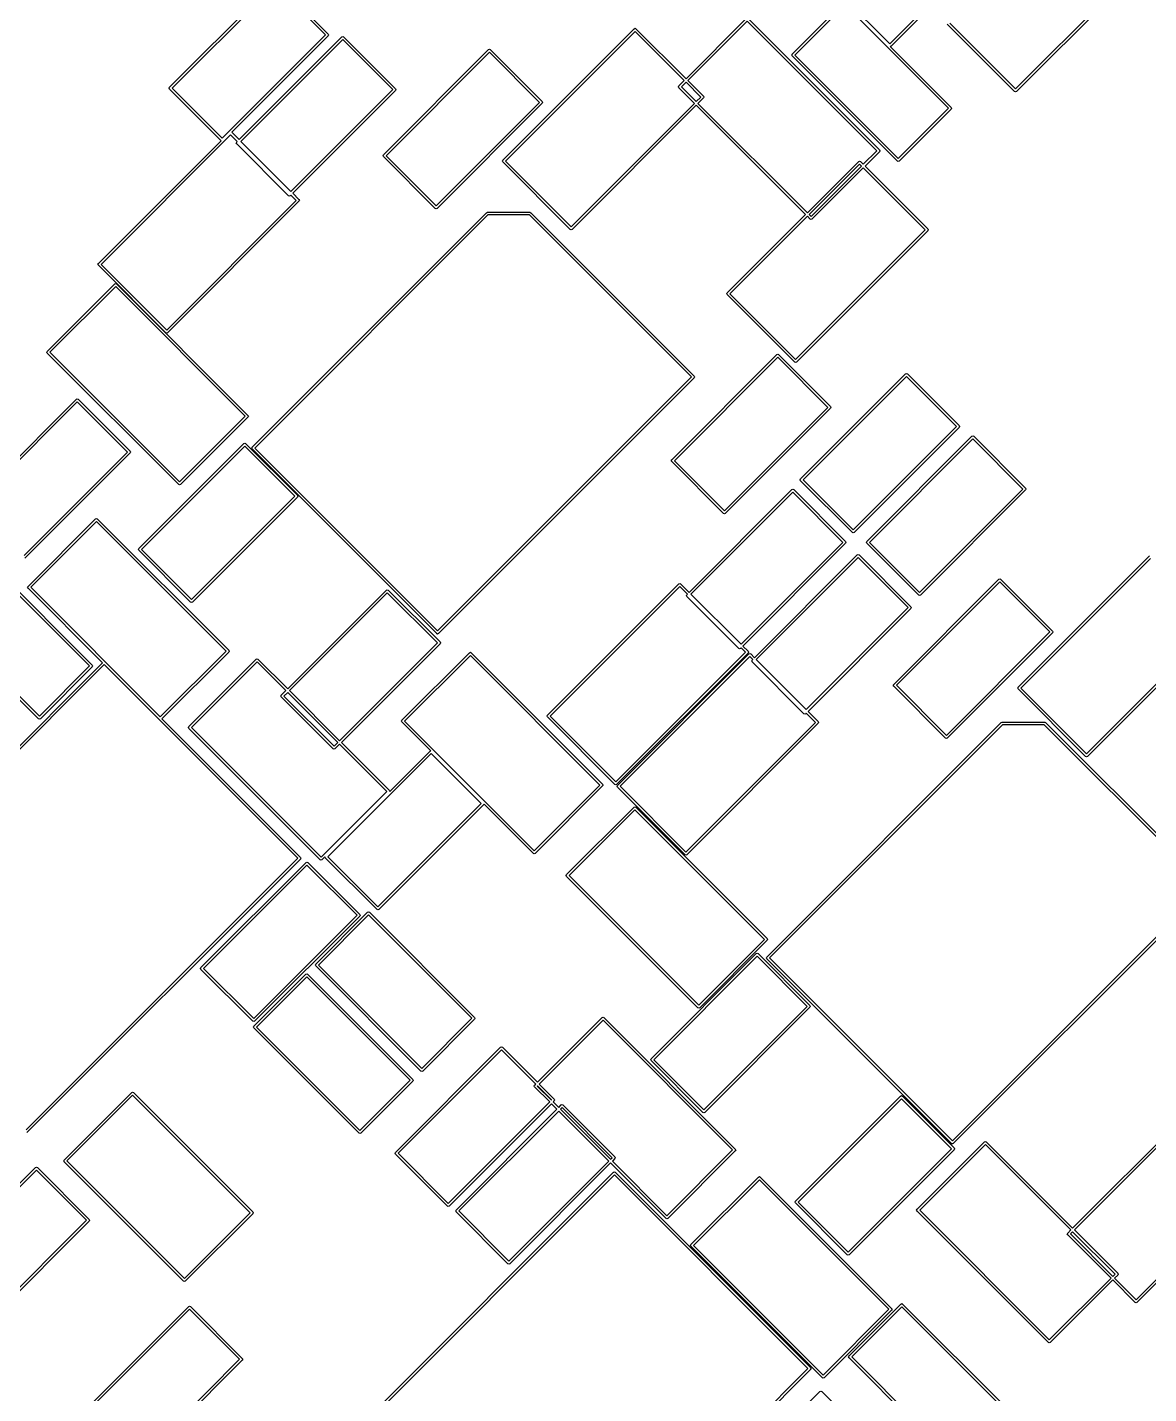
# Model space of a CAD drawing. Extents: x 4.76 to 8.85, y -5.2 to -1.84.
# Drawn here: x 5.429 to 6.308, y -4.036 to -2.965 of the extents above; entities that cross this region are included whole.
import ezdxf

# ---------------------------------------------------------------- set-up
doc = ezdxf.new("R2010")
doc.units = 0
doc.header["$MEASUREMENT"] = 0
doc.layers.add('BLACK', color=7, linetype='CONTINUOUS')

msp = doc.modelspace()

# ---------------------------------------------------------------- linework, layer by layer
at = {"layer": 'BLACK', "linetype": 'CONTINUOUS'}
for p, q in [((6.10487, -2.97813), (6.20648, -2.87652)), ((6.20857, -2.87722), (6.10556, -2.98022)), ((6.20329, -3.01356), (6.3049, -2.91195)), ((6.30699, -2.91265), (6.20399, -3.01565)), ((5.54014, -3.01231), (5.62255, -2.92991)), ((5.62324, -2.93199), (5.54223, -3.01301)), ((5.66249, -2.97125), (5.62324, -2.93199)), ((5.62394, -2.92991), (5.66458, -2.97055)), ((6.05336, -2.92663), (6.10487, -2.97813)), ((6.02833, -2.9863), (6.06898, -2.94565)), ((6.06967, -2.94774), (6.03042, -2.98699)), ((6.15068, -3.02875), (6.06967, -2.94774)), ((5.945, -3.0056), (5.99225, -2.95836)), ((5.99295, -2.96044), (5.94639, -3.007)), ((6.09456, -3.06205), (5.99295, -2.96044)), ((5.99364, -2.95836), (6.09664, -3.06136)), ((6.2026, -3.01565), (6.1497, -2.96276)), ((6.15179, -2.96206), (6.20329, -3.01356)), ((5.58148, -3.05226), (5.66249, -2.97125)), ((5.66458, -2.97194), (5.58896, -3.04756)), ((5.59468, -3.05328), (5.67518, -2.97278)), ((5.67588, -2.97487), (5.59608, -3.05467)), ((5.66458, -2.97055), (5.66487, -2.97125)), ((5.66487, -2.97125), (5.66458, -2.97194)), ((5.67518, -2.97278), (5.67588, -2.97249)), ((5.67588, -2.97249), (5.67658, -2.97278)), ((5.71513, -3.01412), (5.67588, -2.97487)), ((5.67658, -2.97278), (5.71722, -3.01342)), ((5.80136, -3.06936), (5.90436, -2.96636)), ((5.90505, -2.96844), (5.80344, -3.07005)), ((5.90436, -2.96636), (5.90505, -2.96607)), ((5.90505, -2.96607), (5.90575, -2.96636)), ((5.94361, -3.007), (5.90505, -2.96844)), ((5.90575, -2.96636), (5.945, -3.0056)), ((5.70778, -3.06518), (5.79018, -2.98278)), ((5.79088, -2.98487), (5.70987, -3.06588)), ((5.79018, -2.98278), (5.79088, -2.98249)), ((5.79088, -2.98249), (5.79158, -2.98278)), ((5.83013, -3.02412), (5.79088, -2.98487)), ((5.79158, -2.98278), (5.83222, -3.02342)), ((6.02804, -2.98699), (6.02833, -2.9863)), ((6.02833, -2.98769), (6.02804, -2.98699)), ((6.03042, -2.98699), (6.11143, -3.06801)), ((6.10556, -2.98022), (6.10512, -2.9804)), ((6.10512, -2.9804), (6.15277, -3.02806)), ((6.11073, -3.07009), (6.02833, -2.98769)), ((5.93936, -3.01125), (5.94361, -3.007)), ((5.945, -3.00839), (5.94144, -3.01195)), ((5.95656, -3.01995), (5.945, -3.00839)), ((5.94639, -3.007), (5.95864, -3.01925)), ((5.53985, -3.01301), (5.54014, -3.01231)), ((5.54014, -3.0137), (5.53985, -3.01301)), ((5.58057, -3.05412), (5.54014, -3.0137)), ((5.54223, -3.01301), (5.58148, -3.05226)), ((5.63533, -3.09392), (5.71513, -3.01412)), ((5.71722, -3.01482), (5.63672, -3.09532)), ((5.71722, -3.01342), (5.71751, -3.01412)), ((5.71751, -3.01412), (5.71722, -3.01482)), ((5.93907, -3.01195), (5.93936, -3.01125)), ((5.93936, -3.01264), (5.93907, -3.01195)), ((5.95161, -3.02489), (5.93936, -3.01264)), ((5.94144, -3.01195), (5.953, -3.0235)), ((5.95864, -3.01925), (5.95893, -3.01995)), ((6.20329, -3.01594), (6.2026, -3.01565)), ((6.20399, -3.01565), (6.20329, -3.01594)), ((5.74912, -3.10513), (5.83013, -3.02412)), ((5.83222, -3.02482), (5.74982, -3.10722)), ((5.83222, -3.02342), (5.83251, -3.02412)), ((5.83251, -3.02412), (5.83222, -3.02482)), ((5.85495, -3.12156), (5.95161, -3.02489)), ((5.953, -3.02629), (5.85564, -3.12364)), ((5.953, -3.0235), (5.95656, -3.01995)), ((6.03871, -3.112), (5.953, -3.02629)), ((5.95864, -3.02064), (5.95439, -3.02489)), ((5.95439, -3.02489), (6.04011, -3.11061)), ((5.95893, -3.01995), (5.95864, -3.02064)), ((6.11143, -3.06801), (6.15068, -3.02875)), ((6.15277, -3.02945), (6.11213, -3.07009)), ((6.15277, -3.02806), (6.15306, -3.02875)), ((6.15306, -3.02875), (6.15277, -3.02945)), ((5.58805, -3.04943), (5.48644, -3.15104)), ((5.59329, -3.05467), (5.58805, -3.04943)), ((5.58896, -3.04756), (5.59468, -3.05328)), ((5.48435, -3.15034), (5.58057, -3.05412)), ((5.59249, -3.05588), (5.59278, -3.05518)), ((5.59278, -3.05658), (5.59249, -3.05588)), ((5.59278, -3.05518), (5.59329, -3.05467)), ((5.63342, -3.09722), (5.59278, -3.05658)), ((5.59608, -3.05467), (5.63533, -3.09392)), ((6.084, -3.07261), (6.09456, -3.06205)), ((6.09664, -3.06136), (6.09693, -3.06205)), ((6.09693, -3.06205), (6.09664, -3.06275)), ((5.70749, -3.06588), (5.70778, -3.06518)), ((5.70778, -3.06658), (5.70749, -3.06588)), ((5.74842, -3.10722), (5.70778, -3.06658)), ((5.70987, -3.06588), (5.74912, -3.10513)), ((5.80107, -3.07005), (5.80136, -3.06936)), ((5.80136, -3.07075), (5.80107, -3.07005)), ((5.85425, -3.12364), (5.80136, -3.07075)), ((5.80344, -3.07005), (5.85495, -3.12156)), ((6.04011, -3.11061), (6.08036, -3.07036)), ((6.08105, -3.07244), (6.0415, -3.112)), ((6.08036, -3.07036), (6.08105, -3.07007)), ((6.08105, -3.07007), (6.08175, -3.07036)), ((6.08261, -3.074), (6.08105, -3.07244)), ((6.08175, -3.07036), (6.084, -3.07261)), ((6.09664, -3.06275), (6.0854, -3.074)), ((6.11143, -3.07038), (6.11073, -3.07009)), ((6.11213, -3.07009), (6.11143, -3.07038)), ((6.04305, -3.11356), (6.08261, -3.074)), ((6.084, -3.07539), (6.04375, -3.11564)), ((6.13256, -3.12395), (6.084, -3.07539)), ((6.0854, -3.074), (6.13464, -3.12325)), ((5.53794, -3.20254), (5.63955, -3.10093)), ((5.64164, -3.10163), (5.53863, -3.20463)), ((5.63412, -3.09751), (5.63342, -3.09722)), ((5.63482, -3.09722), (5.63412, -3.09751)), ((5.63533, -3.09671), (5.63482, -3.09722)), ((5.63955, -3.10093), (5.63533, -3.09671)), ((5.63672, -3.09532), (5.64164, -3.10023)), ((5.64164, -3.10023), (5.64193, -3.10093)), ((5.64193, -3.10093), (5.64164, -3.10163)), ((5.60484, -3.29428), (5.78858, -3.11055)), ((5.78968, -3.11223), (5.60693, -3.29498)), ((5.74912, -3.10751), (5.74842, -3.10722)), ((5.74982, -3.10722), (5.74912, -3.10751)), ((5.78858, -3.11055), (5.78927, -3.11026)), ((5.78858, -3.11055), (5.78858, -3.11055)), ((5.78927, -3.11026), (5.82268, -3.11026)), ((5.82227, -3.11223), (5.78968, -3.11223)), ((5.94934, -3.2393), (5.82227, -3.11223)), ((5.82268, -3.11026), (5.82337, -3.11055)), ((5.82337, -3.11055), (5.95143, -3.23861)), ((5.97736, -3.17336), (6.03871, -3.112)), ((6.04011, -3.11339), (5.97944, -3.17405)), ((6.04236, -3.11564), (6.04011, -3.11339)), ((6.0415, -3.112), (6.04305, -3.11356)), ((6.04305, -3.11593), (6.04236, -3.11564)), ((6.04375, -3.11564), (6.04305, -3.11593)), ((5.85495, -3.12393), (5.85425, -3.12364)), ((5.85564, -3.12364), (5.85495, -3.12393)), ((6.03095, -3.22556), (6.13256, -3.12395)), ((6.13464, -3.12464), (6.03164, -3.22764)), ((6.13464, -3.12325), (6.13493, -3.12395)), ((6.13493, -3.12395), (6.13464, -3.12464)), ((5.48406, -3.15104), (5.48435, -3.15034)), ((5.48435, -3.15174), (5.48406, -3.15104)), ((5.53724, -3.20463), (5.48435, -3.15174)), ((5.48644, -3.15104), (5.53794, -3.20254)), ((5.44436, -3.21925), (5.49725, -3.16636)), ((5.49795, -3.16844), (5.44644, -3.21995)), ((5.49725, -3.16636), (5.49795, -3.16607)), ((5.49795, -3.16607), (5.49864, -3.16636)), ((5.59956, -3.27005), (5.49795, -3.16844)), ((5.49864, -3.16636), (5.60164, -3.26936)), ((5.97707, -3.17405), (5.97736, -3.17336)), ((5.97736, -3.17475), (5.97707, -3.17405)), ((6.03025, -3.22764), (5.97736, -3.17475)), ((5.97944, -3.17405), (6.03095, -3.22556)), ((5.53794, -3.20492), (5.53724, -3.20463)), ((5.53863, -3.20463), (5.53794, -3.20492)), ((5.44407, -3.21995), (5.44436, -3.21925)), ((5.44436, -3.22064), (5.44407, -3.21995)), ((5.54736, -3.32364), (5.44436, -3.22064)), ((5.44644, -3.21995), (5.54805, -3.32156)), ((5.93378, -3.30418), (6.01618, -3.22178)), ((6.01618, -3.22178), (6.01688, -3.22149)), ((6.01688, -3.22149), (6.01758, -3.22178)), ((6.01758, -3.22178), (6.05822, -3.26242)), ((6.01688, -3.22387), (5.93587, -3.30488)), ((6.05613, -3.26312), (6.01688, -3.22387)), ((6.03095, -3.22793), (6.03025, -3.22764)), ((6.03164, -3.22764), (6.03095, -3.22793)), ((5.7503, -3.43835), (5.94934, -3.2393)), ((5.95143, -3.24), (5.75099, -3.44044)), ((5.95143, -3.23861), (5.95172, -3.2393)), ((5.95172, -3.2393), (5.95143, -3.24)), ((5.95143, -3.24), (5.95143, -3.24)), ((6.03478, -3.31918), (6.11718, -3.23678)), ((6.11788, -3.23887), (6.03687, -3.31988)), ((6.11718, -3.23678), (6.11788, -3.23649)), ((6.11788, -3.23649), (6.11858, -3.23678)), ((6.15713, -3.27812), (6.11788, -3.23887)), ((6.11858, -3.23678), (6.15922, -3.27742)), ((5.38478, -3.33918), (5.46718, -3.25678)), ((5.46788, -3.25887), (5.38687, -3.33988)), ((5.46718, -3.25678), (5.46788, -3.25649)), ((5.46788, -3.25649), (5.46858, -3.25678)), ((5.50713, -3.29812), (5.46788, -3.25887)), ((5.46858, -3.25678), (5.50922, -3.29742)), ((5.97512, -3.34413), (6.05613, -3.26312)), ((6.05822, -3.26382), (5.97582, -3.34622)), ((6.05822, -3.26242), (6.05851, -3.26312)), ((6.05851, -3.26312), (6.05822, -3.26382)), ((5.54805, -3.32156), (5.59956, -3.27005)), ((5.60164, -3.27075), (5.54875, -3.32364)), ((5.60164, -3.26936), (5.60193, -3.27005)), ((5.60174, -3.27052), (5.60164, -3.27075)), ((5.60193, -3.27005), (5.60174, -3.27052)), ((6.07612, -3.35913), (6.15713, -3.27812)), ((6.15922, -3.27882), (6.07682, -3.36122)), ((6.08678, -3.36818), (6.16918, -3.28578)), ((6.15922, -3.27742), (6.15951, -3.27812)), ((6.15951, -3.27812), (6.15922, -3.27882)), ((6.16918, -3.28578), (6.16988, -3.28549)), ((6.16988, -3.28549), (6.17058, -3.28578)), ((6.17058, -3.28578), (6.21122, -3.32642)), ((5.50922, -3.29742), (5.50951, -3.29812)), ((5.51601, -3.37373), (5.59841, -3.29133)), ((5.59911, -3.29341), (5.5181, -3.37443)), ((5.59841, -3.29133), (5.59911, -3.29104)), ((5.59911, -3.29104), (5.59981, -3.29133)), ((5.63836, -3.33267), (5.59911, -3.29341)), ((5.59981, -3.29133), (5.64045, -3.33197)), ((5.60455, -3.29498), (5.60484, -3.29428)), ((5.60484, -3.29567), (5.60455, -3.29498)), ((5.7496, -3.44044), (5.60484, -3.29567)), ((5.60693, -3.29498), (5.7503, -3.43835)), ((6.16988, -3.28787), (6.08887, -3.36888)), ((6.20913, -3.32712), (6.16988, -3.28787)), ((5.42612, -3.37913), (5.50713, -3.29812)), ((5.50922, -3.29882), (5.42682, -3.38122)), ((5.50951, -3.29812), (5.50922, -3.29882)), ((5.93349, -3.30488), (5.93378, -3.30418)), ((5.93378, -3.30558), (5.93349, -3.30488)), ((5.97442, -3.34622), (5.93378, -3.30558)), ((5.93587, -3.30488), (5.97512, -3.34413)), ((6.03449, -3.31988), (6.03478, -3.31918)), ((5.54805, -3.32393), (5.54736, -3.32364)), ((5.54875, -3.32364), (5.54805, -3.32393)), ((5.9475, -3.4081), (6.02806, -3.32754)), ((6.02875, -3.32963), (5.94889, -3.40949)), ((6.02806, -3.32754), (6.02875, -3.32726)), ((6.02875, -3.32726), (6.02945, -3.32754)), ((6.06801, -3.36888), (6.02875, -3.32963)), ((6.02945, -3.32754), (6.07009, -3.36819)), ((6.03478, -3.32058), (6.03449, -3.31988)), ((6.07542, -3.36122), (6.03478, -3.32058)), ((6.03687, -3.31988), (6.07612, -3.35913)), ((6.12812, -3.40813), (6.20913, -3.32712)), ((6.21122, -3.32782), (6.12882, -3.41022)), ((6.21122, -3.32642), (6.21151, -3.32712)), ((6.21151, -3.32712), (6.21122, -3.32782)), ((5.55735, -3.41368), (5.63836, -3.33267)), ((5.64045, -3.33336), (5.55805, -3.41577)), ((5.64045, -3.33197), (5.64074, -3.33267)), ((5.64074, -3.33267), (5.64045, -3.33336)), ((5.42923, -3.40338), (5.48212, -3.35049)), ((5.48212, -3.35049), (5.48282, -3.3502)), ((5.48282, -3.3502), (5.48352, -3.35049)), ((5.48352, -3.35049), (5.58652, -3.45349)), ((5.97512, -3.34651), (5.97442, -3.34622)), ((5.97582, -3.34622), (5.97512, -3.34651)), ((5.48282, -3.35258), (5.43132, -3.40408)), ((5.58443, -3.45419), (5.48282, -3.35258)), ((6.07612, -3.36151), (6.07542, -3.36122)), ((6.07682, -3.36122), (6.07612, -3.36151)), ((5.98814, -3.44875), (6.06801, -3.36888)), ((6.07009, -3.36958), (5.98954, -3.45014)), ((6.07009, -3.36819), (6.07038, -3.36888)), ((6.07038, -3.36888), (6.07009, -3.36958)), ((6.08649, -3.36888), (6.08678, -3.36818)), ((6.08678, -3.36958), (6.08649, -3.36888)), ((6.12742, -3.41022), (6.08678, -3.36958)), ((6.08887, -3.36888), (6.12812, -3.40813)), ((5.39714, -3.38266), (5.47954, -3.46507)), ((5.51572, -3.37443), (5.51601, -3.37373)), ((5.51601, -3.37512), (5.51572, -3.37443)), ((5.55666, -3.41577), (5.51601, -3.37512)), ((5.5181, -3.37443), (5.55735, -3.41368)), ((5.99868, -3.45928), (6.07924, -3.37873)), ((6.07993, -3.38081), (6.00007, -3.46068)), ((6.07924, -3.37873), (6.07993, -3.37844)), ((6.07993, -3.37844), (6.08063, -3.37873)), ((6.11919, -3.42007), (6.07993, -3.38081)), ((6.08063, -3.37873), (6.12127, -3.41937)), ((6.20536, -3.48236), (6.30836, -3.37936)), ((6.30905, -3.38144), (6.20744, -3.48305)), ((5.47745, -3.46576), (5.39644, -3.38475)), ((5.42894, -3.40408), (5.42923, -3.40338)), ((5.42923, -3.40477), (5.42894, -3.40408)), ((5.48768, -3.46322), (5.42923, -3.40477)), ((5.43132, -3.40408), (5.53293, -3.50569)), ((5.83636, -3.50436), (5.93936, -3.40136)), ((5.94005, -3.40344), (5.83844, -3.50505)), ((5.93936, -3.40136), (5.94005, -3.40107)), ((5.94005, -3.40107), (5.94075, -3.40136)), ((5.94611, -3.40949), (5.94005, -3.40344)), ((5.94075, -3.40136), (5.9475, -3.4081)), ((6.10778, -3.48018), (6.19018, -3.39778)), ((6.19088, -3.39987), (6.10987, -3.48088)), ((6.19018, -3.39778), (6.19088, -3.39749)), ((6.19088, -3.39749), (6.19158, -3.39778)), ((6.23013, -3.43912), (6.19088, -3.39987)), ((6.19158, -3.39778), (6.23222, -3.43842)), ((5.63281, -3.48366), (5.71018, -3.40628)), ((5.71088, -3.40837), (5.6342, -3.48505)), ((5.71018, -3.40628), (5.71088, -3.406)), ((5.71088, -3.406), (5.71158, -3.40628)), ((5.75013, -3.44762), (5.71088, -3.40837)), ((5.71158, -3.40628), (5.75222, -3.44693)), ((5.94537, -3.41064), (5.94565, -3.40995)), ((5.94565, -3.41134), (5.94537, -3.41064)), ((5.94565, -3.40995), (5.94611, -3.40949)), ((5.9863, -3.45198), (5.94565, -3.41134)), ((5.94889, -3.40949), (5.98814, -3.44875)), ((6.12812, -3.41051), (6.12742, -3.41022)), ((6.12882, -3.41022), (6.12812, -3.41051)), ((5.43751, -3.5071), (5.3551, -3.4247)), ((5.35719, -3.424), (5.4382, -3.50501)), ((5.55735, -3.41605), (5.55666, -3.41577)), ((5.55805, -3.41577), (5.55735, -3.41605)), ((6.03932, -3.49993), (6.11919, -3.42007)), ((6.12127, -3.42076), (6.04072, -3.50132)), ((6.12127, -3.41937), (6.12156, -3.42007)), ((6.12156, -3.42007), (6.12127, -3.42076)), ((6.25895, -3.53456), (6.36056, -3.43295)), ((6.36264, -3.43364), (6.25964, -3.53664)), ((5.67345, -3.52431), (5.75013, -3.44762)), ((5.7498, -3.44052), (5.7496, -3.44044)), ((5.7496, -3.44044), (5.7496, -3.44044)), ((5.7503, -3.44073), (5.7498, -3.44052)), ((5.75099, -3.44044), (5.7503, -3.44073)), ((5.75222, -3.44693), (5.75251, -3.44762)), ((5.75251, -3.44762), (5.75222, -3.44832)), ((6.14912, -3.52013), (6.23013, -3.43912)), ((6.23222, -3.43982), (6.14982, -3.52222)), ((6.23222, -3.43842), (6.23251, -3.43912)), ((6.23251, -3.43912), (6.23222, -3.43982)), ((5.53293, -3.50569), (5.58443, -3.45419)), ((5.58652, -3.45488), (5.53422, -3.50718)), ((5.58652, -3.45349), (5.58681, -3.45419)), ((5.58681, -3.45419), (5.58652, -3.45488)), ((5.75222, -3.44832), (5.67484, -3.5257)), ((5.72236, -3.50825), (5.77525, -3.45536)), ((5.77595, -3.45744), (5.72444, -3.50895)), ((5.77525, -3.45536), (5.77595, -3.45507)), ((5.77595, -3.45507), (5.77664, -3.45536)), ((5.87756, -3.55905), (5.77595, -3.45744)), ((5.77664, -3.45536), (5.87964, -3.55836)), ((5.88995, -3.55656), (5.99156, -3.45495)), ((5.99364, -3.45564), (5.89064, -3.55864)), ((5.89136, -3.55936), (5.99436, -3.45636)), ((5.99505, -3.45844), (5.89344, -3.56005)), ((5.98699, -3.45227), (5.9863, -3.45198)), ((5.98769, -3.45198), (5.98699, -3.45227)), ((5.98814, -3.45153), (5.98769, -3.45198)), ((5.99156, -3.45495), (5.98814, -3.45153)), ((5.98954, -3.45014), (5.99364, -3.45425)), ((5.99364, -3.45425), (5.99393, -3.45495)), ((5.99393, -3.45495), (5.99364, -3.45564)), ((5.99436, -3.45636), (5.99505, -3.45607)), ((5.99505, -3.45607), (5.99575, -3.45636)), ((5.99729, -3.46068), (5.99505, -3.45844)), ((5.99575, -3.45636), (5.99868, -3.45928)), ((5.27392, -3.67699), (5.48768, -3.46322)), ((5.48897, -3.46472), (5.27601, -3.67768)), ((5.4382, -3.50501), (5.47745, -3.46576)), ((5.47954, -3.46646), (5.4389, -3.5071)), ((5.47954, -3.46507), (5.47983, -3.46576)), ((5.47983, -3.46576), (5.47954, -3.46646)), ((5.64069, -3.61644), (5.48897, -3.46472)), ((5.55521, -3.51325), (5.60811, -3.46036)), ((5.6088, -3.46244), (5.5573, -3.51395)), ((5.60811, -3.46036), (5.6088, -3.46007)), ((5.6088, -3.46007), (5.6095, -3.46036)), ((5.63141, -3.48505), (5.6088, -3.46244)), ((5.6095, -3.46036), (5.63281, -3.48366)), ((5.99655, -3.46182), (5.99684, -3.46113)), ((5.99684, -3.46252), (5.99655, -3.46182)), ((5.99684, -3.46113), (5.99729, -3.46068)), ((6.03748, -3.50316), (5.99684, -3.46252)), ((6.00007, -3.46068), (6.03932, -3.49993)), ((5.62749, -3.48938), (5.62778, -3.48869)), ((5.62778, -3.49008), (5.62749, -3.48938)), ((5.62778, -3.48869), (5.63141, -3.48505)), ((5.66842, -3.53072), (5.62778, -3.49008)), ((5.63281, -3.48645), (5.62987, -3.48938)), ((5.62987, -3.48938), (5.66912, -3.52864)), ((5.67206, -3.5257), (5.63281, -3.48645)), ((5.6342, -3.48505), (5.67345, -3.52431)), ((6.10749, -3.48088), (6.10778, -3.48018)), ((6.10778, -3.48158), (6.10749, -3.48088)), ((6.14842, -3.52222), (6.10778, -3.48158)), ((6.10987, -3.48088), (6.14912, -3.52013)), ((6.20507, -3.48305), (6.20536, -3.48236)), ((6.20536, -3.48375), (6.20507, -3.48305)), ((6.25825, -3.53664), (6.20536, -3.48375)), ((6.20744, -3.48305), (6.25895, -3.53456)), ((6.04072, -3.50132), (6.04864, -3.50925)), ((5.4382, -3.50739), (5.43751, -3.5071)), ((5.4389, -3.5071), (5.4382, -3.50739)), ((5.53422, -3.50718), (5.64278, -3.61574)), ((5.72207, -3.50895), (5.72236, -3.50825)), ((5.72236, -3.50964), (5.72207, -3.50895)), ((5.74487, -3.53215), (5.72236, -3.50964)), ((5.72444, -3.50895), (5.82605, -3.61056)), ((5.83607, -3.50505), (5.83636, -3.50436)), ((5.83636, -3.50575), (5.83607, -3.50505)), ((5.88925, -3.55864), (5.83636, -3.50575)), ((5.83844, -3.50505), (5.88995, -3.55656)), ((5.94495, -3.61156), (6.04656, -3.50995)), ((6.04864, -3.51064), (5.94564, -3.61364)), ((6.00838, -3.69389), (6.19212, -3.51015)), ((6.19322, -3.51183), (6.01047, -3.69459)), ((6.03818, -3.50345), (6.03748, -3.50316)), ((6.03887, -3.50316), (6.03818, -3.50345)), ((6.03932, -3.50271), (6.03887, -3.50316)), ((6.04656, -3.50995), (6.03932, -3.50271)), ((6.04864, -3.50925), (6.04893, -3.50995)), ((6.04893, -3.50995), (6.04864, -3.51064)), ((6.19212, -3.51015), (6.19281, -3.50986)), ((6.19212, -3.51015), (6.19212, -3.51015)), ((6.19281, -3.50986), (6.22622, -3.50986)), ((6.22581, -3.51183), (6.19322, -3.51183)), ((6.35289, -3.63891), (6.22581, -3.51183)), ((6.22622, -3.50986), (6.22692, -3.51015)), ((6.22692, -3.51015), (6.35498, -3.63821)), ((5.55493, -3.51395), (5.55521, -3.51325)), ((5.55521, -3.51464), (5.55493, -3.51395)), ((5.65822, -3.61764), (5.55521, -3.51464)), ((5.5573, -3.51395), (5.65891, -3.61556)), ((6.14912, -3.52251), (6.14842, -3.52222)), ((6.14982, -3.52222), (6.14912, -3.52251)), ((5.66912, -3.53101), (5.66842, -3.53072)), ((5.66912, -3.52864), (5.67206, -3.5257)), ((5.66982, -3.53072), (5.66912, -3.53101)), ((5.67345, -3.52709), (5.66982, -3.53072)), ((5.71042, -3.56405), (5.67345, -3.52709)), ((5.67484, -3.5257), (5.7125, -3.56336)), ((5.71278, -3.56408), (5.74459, -3.53227)), ((5.74459, -3.53227), (5.74487, -3.53215)), ((5.74529, -3.53436), (5.66428, -3.61537)), ((5.78454, -3.57361), (5.74529, -3.53436)), ((6.25895, -3.53693), (6.25825, -3.53664)), ((6.25964, -3.53664), (6.25895, -3.53693)), ((5.65891, -3.61556), (5.71042, -3.56405)), ((5.7125, -3.56336), (5.71279, -3.56405)), ((5.71279, -3.56405), (5.71278, -3.56408)), ((5.82605, -3.61056), (5.87756, -3.55905)), ((5.87964, -3.55975), (5.82675, -3.61264)), ((5.87964, -3.55836), (5.87993, -3.55905)), ((5.87981, -3.55936), (5.87964, -3.55975)), ((5.87993, -3.55905), (5.87981, -3.55936)), ((5.88995, -3.55893), (5.88925, -3.55864)), ((5.89064, -3.55864), (5.88995, -3.55893)), ((5.89107, -3.56005), (5.89136, -3.55936)), ((5.89136, -3.56075), (5.89107, -3.56005)), ((5.94425, -3.61364), (5.89136, -3.56075)), ((5.89344, -3.56005), (5.94495, -3.61156)), ((5.70353, -3.65462), (5.78454, -3.57361)), ((5.78663, -3.57431), (5.70423, -3.65671)), ((5.78674, -3.57403), (5.78663, -3.57431)), ((5.82536, -3.61264), (5.78674, -3.57403)), ((5.90425, -3.57636), (5.90495, -3.57607)), ((5.90495, -3.57607), (5.90564, -3.57636)), ((5.85136, -3.62925), (5.90425, -3.57636)), ((5.90495, -3.57844), (5.85344, -3.62995)), ((6.00656, -3.68005), (5.90495, -3.57844)), ((5.90564, -3.57636), (6.00864, -3.67936)), ((5.42773, -3.8294), (5.64069, -3.61644)), ((5.64278, -3.61713), (5.42842, -3.83149)), ((5.64278, -3.61574), (5.64307, -3.61644)), ((5.64287, -3.61693), (5.64278, -3.61713)), ((5.64278, -3.61713), (5.64278, -3.61713)), ((5.64307, -3.61644), (5.64287, -3.61693)), ((5.65891, -3.61793), (5.65822, -3.61764)), ((5.65961, -3.61764), (5.65891, -3.61793)), ((5.66191, -3.61534), (5.65961, -3.61764)), ((5.6619, -3.61537), (5.66191, -3.61534)), ((5.66219, -3.61606), (5.6619, -3.61537)), ((5.70283, -3.65671), (5.66219, -3.61606)), ((5.66428, -3.61537), (5.70353, -3.65462)), ((5.82605, -3.61293), (5.82536, -3.61264)), ((5.82675, -3.61264), (5.82605, -3.61293)), ((5.94495, -3.61393), (5.94425, -3.61364)), ((5.94564, -3.61364), (5.94495, -3.61393)), ((5.56478, -3.70218), (5.64718, -3.61978)), ((5.64788, -3.62187), (5.56687, -3.70288)), ((5.64718, -3.61978), (5.64788, -3.61949)), ((5.64788, -3.61949), (5.64858, -3.61978)), ((5.68713, -3.66112), (5.64788, -3.62187)), ((5.64858, -3.61978), (5.68922, -3.66042)), ((5.85107, -3.62995), (5.85136, -3.62925)), ((5.85136, -3.63064), (5.85107, -3.62995)), ((5.95436, -3.73364), (5.85136, -3.63064)), ((5.85344, -3.62995), (5.95505, -3.73156)), ((6.15384, -3.83796), (6.35289, -3.63891)), ((6.35498, -3.6396), (6.15454, -3.84004)), ((5.60612, -3.74213), (5.68713, -3.66112)), ((5.68922, -3.66182), (5.60682, -3.74422)), ((5.65478, -3.69942), (5.69542, -3.65878)), ((5.69612, -3.66087), (5.65687, -3.70012)), ((5.68922, -3.66042), (5.68951, -3.66112)), ((5.68951, -3.66112), (5.68922, -3.66182)), ((5.69542, -3.65878), (5.69612, -3.65849)), ((5.69612, -3.65849), (5.69682, -3.65878)), ((5.77713, -3.74188), (5.69612, -3.66087)), ((5.69682, -3.65878), (5.77922, -3.74118)), ((5.70353, -3.657), (5.70283, -3.65671)), ((5.70423, -3.65671), (5.70353, -3.657)), ((5.95505, -3.73156), (6.00656, -3.68005)), ((6.00864, -3.68075), (5.95575, -3.73364)), ((6.00864, -3.67936), (6.00893, -3.68005)), ((6.00893, -3.68005), (6.00864, -3.68075)), ((5.91767, -3.77359), (6.00007, -3.69119)), ((6.00077, -3.69328), (5.91976, -3.77429)), ((6.00007, -3.69119), (6.00077, -3.6909)), ((6.00077, -3.6909), (6.00146, -3.69119)), ((6.04002, -3.73253), (6.00077, -3.69328)), ((6.00146, -3.69119), (6.04211, -3.73184)), ((6.00809, -3.69459), (6.00838, -3.69389)), ((5.56449, -3.70288), (5.56478, -3.70218)), ((5.56478, -3.70358), (5.56449, -3.70288)), ((5.60542, -3.74422), (5.56478, -3.70358)), ((5.56687, -3.70288), (5.60612, -3.74213)), ((5.65449, -3.70012), (5.65478, -3.69942)), ((5.65478, -3.70082), (5.65449, -3.70012)), ((5.73718, -3.78322), (5.65478, -3.70082)), ((5.65687, -3.70012), (5.73788, -3.78113)), ((6.00838, -3.69528), (6.00809, -3.69459)), ((6.15314, -3.84004), (6.00838, -3.69528)), ((6.01047, -3.69459), (6.15384, -3.83796)), ((5.60636, -3.748), (5.647, -3.70736)), ((5.6477, -3.70944), (5.60844, -3.7487)), ((5.647, -3.70736), (5.6477, -3.70707)), ((5.6477, -3.70707), (5.64839, -3.70736)), ((5.72871, -3.79045), (5.6477, -3.70944)), ((5.64839, -3.70736), (5.73079, -3.78976)), ((5.95505, -3.73393), (5.95436, -3.73364)), ((5.95575, -3.73364), (5.95505, -3.73393)), ((5.95901, -3.81354), (6.04002, -3.73253)), ((6.04211, -3.73323), (5.9597, -3.81563)), ((6.04211, -3.73184), (6.0424, -3.73253)), ((6.0424, -3.73253), (6.04211, -3.73323)), ((5.60612, -3.74451), (5.60542, -3.74422)), ((5.60682, -3.74422), (5.60612, -3.74451)), ((5.73788, -3.78113), (5.77713, -3.74188)), ((5.77922, -3.74258), (5.73858, -3.78322)), ((5.77922, -3.74118), (5.77951, -3.74188)), ((5.77944, -3.74205), (5.77922, -3.74258)), ((5.77951, -3.74188), (5.77944, -3.74205)), ((5.82858, -3.79203), (5.87925, -3.74136)), ((5.87995, -3.74344), (5.82997, -3.79342)), ((5.87925, -3.74136), (5.87995, -3.74107)), ((5.87995, -3.74107), (5.88064, -3.74136)), ((5.98156, -3.84505), (5.87995, -3.74344)), ((5.88064, -3.74136), (5.98364, -3.84436)), ((5.60607, -3.7487), (5.60636, -3.748)), ((5.60636, -3.74939), (5.60607, -3.7487)), ((5.68876, -3.83179), (5.60636, -3.74939)), ((5.60844, -3.7487), (5.68945, -3.82971)), ((5.71731, -3.84695), (5.79971, -3.76455)), ((5.80041, -3.76664), (5.7194, -3.84765)), ((5.79971, -3.76455), (5.80041, -3.76426)), ((5.80041, -3.76426), (5.8011, -3.76455)), ((5.82719, -3.79342), (5.80041, -3.76664)), ((5.8011, -3.76455), (5.82858, -3.79203)), ((5.91738, -3.77429), (5.91767, -3.77359)), ((5.91767, -3.77499), (5.91738, -3.77429)), ((5.95831, -3.81563), (5.91767, -3.77499)), ((5.91976, -3.77429), (5.95901, -3.81354)), ((5.73079, -3.78976), (5.73108, -3.79045)), ((5.73788, -3.78351), (5.73718, -3.78322)), ((5.73858, -3.78322), (5.73788, -3.78351)), ((5.45758, -3.853), (5.51048, -3.8001)), ((5.51048, -3.8001), (5.51117, -3.79982)), ((5.51117, -3.79982), (5.51187, -3.8001)), ((5.51187, -3.8001), (5.60541, -3.89364)), ((5.68945, -3.82971), (5.72871, -3.79045)), ((5.73079, -3.79115), (5.69015, -3.83179)), ((5.73108, -3.79045), (5.73079, -3.79115)), ((5.82607, -3.79495), (5.82636, -3.79425)), ((5.82636, -3.79564), (5.82607, -3.79495)), ((5.82636, -3.79425), (5.82719, -3.79342)), ((5.83813, -3.80742), (5.82636, -3.79564)), ((5.82858, -3.79481), (5.82844, -3.79495)), ((5.82844, -3.79495), (5.83953, -3.80603)), ((5.83966, -3.80589), (5.82858, -3.79481)), ((5.82997, -3.79342), (5.84175, -3.8052)), ((5.51117, -3.80219), (5.45967, -3.85369)), ((5.60332, -3.89434), (5.51117, -3.80219)), ((5.75865, -3.8869), (5.83813, -3.80742)), ((5.83953, -3.80881), (5.75934, -3.88899)), ((5.83953, -3.80603), (5.83966, -3.80589)), ((5.84384, -3.81312), (5.83953, -3.80881)), ((5.84175, -3.80659), (5.84092, -3.80742)), ((5.84092, -3.80742), (5.84523, -3.81173)), ((5.84175, -3.8052), (5.84204, -3.80589)), ((5.84204, -3.80589), (5.84175, -3.80659)), ((5.84523, -3.81173), (5.84718, -3.80978)), ((5.84718, -3.80978), (5.84788, -3.80949)), ((5.84788, -3.80949), (5.84858, -3.80978)), ((5.84858, -3.80978), (5.88922, -3.85042)), ((6.03078, -3.88518), (6.11318, -3.80278)), ((6.11388, -3.80487), (6.03287, -3.88588)), ((6.11318, -3.80278), (6.11388, -3.80249)), ((6.11388, -3.80249), (6.11458, -3.80278)), ((6.15313, -3.84412), (6.11388, -3.80487)), ((6.11458, -3.80278), (6.15522, -3.84342)), ((6.24803, -3.90634), (6.34719, -3.80718)), ((6.34789, -3.80927), (6.24942, -3.90774)), ((5.76478, -3.89218), (5.84384, -3.81312)), ((5.84523, -3.81452), (5.76687, -3.89288)), ((5.88448, -3.85377), (5.84523, -3.81452)), ((5.84788, -3.81187), (5.84662, -3.81312)), ((5.84662, -3.81312), (5.88588, -3.85238)), ((5.88713, -3.85112), (5.84788, -3.81187)), ((5.95901, -3.81592), (5.95831, -3.81563)), ((5.9597, -3.81563), (5.95901, -3.81592)), ((5.68945, -3.83208), (5.68876, -3.83179)), ((5.69015, -3.83179), (5.68945, -3.83208)), ((6.12608, -3.89157), (6.17897, -3.83868)), ((6.17967, -3.84077), (6.12817, -3.89227)), ((6.15335, -3.84013), (6.15314, -3.84004)), ((6.15314, -3.84004), (6.15314, -3.84004)), ((6.15384, -3.84033), (6.15335, -3.84013)), ((6.15454, -3.84004), (6.15384, -3.84033)), ((6.15522, -3.84342), (6.15551, -3.84412)), ((6.17897, -3.83868), (6.17967, -3.83839)), ((6.17967, -3.83839), (6.18037, -3.83868)), ((6.24664, -3.90774), (6.17967, -3.84077)), ((6.18037, -3.83868), (6.24803, -3.90634)), ((5.4573, -3.85369), (5.45758, -3.853)), ((5.45758, -3.85439), (5.4573, -3.85369)), ((5.55112, -3.94793), (5.45758, -3.85439)), ((5.45967, -3.85369), (5.55182, -3.94584)), ((5.71702, -3.84765), (5.71731, -3.84695)), ((5.71731, -3.84835), (5.71702, -3.84765)), ((5.75795, -3.88899), (5.71731, -3.84835)), ((5.7194, -3.84765), (5.75865, -3.8869)), ((5.80612, -3.93213), (5.88448, -3.85377)), ((5.88588, -3.85238), (5.88713, -3.85112)), ((5.88922, -3.85182), (5.88727, -3.85377)), ((5.88727, -3.85377), (5.93005, -3.89656)), ((5.88922, -3.85042), (5.88951, -3.85112)), ((5.88951, -3.85112), (5.88922, -3.85182)), ((5.93005, -3.89656), (5.98156, -3.84505)), ((5.98364, -3.84575), (5.93075, -3.89864)), ((5.98364, -3.84436), (5.98393, -3.84505)), ((5.98393, -3.84505), (5.98364, -3.84575)), ((6.07212, -3.92513), (6.15313, -3.84412)), ((6.15522, -3.84482), (6.07282, -3.92722)), ((6.15551, -3.84412), (6.15522, -3.84482)), ((5.35278, -3.94118), (5.43518, -3.85878)), ((5.43588, -3.86087), (5.35487, -3.94188)), ((5.43518, -3.85878), (5.43588, -3.85849)), ((5.43588, -3.85849), (5.43658, -3.85878)), ((5.47513, -3.90012), (5.43588, -3.86087)), ((5.43658, -3.85878), (5.47722, -3.89942)), ((5.67379, -4.07686), (5.88815, -3.8625)), ((5.88885, -3.86459), (5.67588, -4.07756)), ((5.88588, -3.85516), (5.80682, -3.93422)), ((5.92936, -3.89864), (5.88588, -3.85516)), ((5.88815, -3.8625), (5.88836, -3.86242)), ((5.88815, -3.8625), (5.88815, -3.8625)), ((5.88836, -3.86242), (5.88885, -3.86222)), ((5.88885, -3.86222), (5.88955, -3.8625)), ((6.04057, -4.01631), (5.88885, -3.86459)), ((5.88955, -3.8625), (6.04266, -4.01562)), ((6.29778, -3.96238), (6.39939, -3.86077)), ((6.40148, -3.86147), (6.29848, -3.96447)), ((5.94891, -3.91913), (6.00181, -3.86624)), ((6.0025, -3.86833), (5.951, -3.91983)), ((6.00181, -3.86624), (6.0025, -3.86595)), ((6.0025, -3.86595), (6.0032, -3.86624)), ((6.10412, -3.96994), (6.0025, -3.86833)), ((6.0032, -3.86624), (6.1062, -3.96924)), ((6.03049, -3.88588), (6.03078, -3.88518)), ((6.03078, -3.88658), (6.03049, -3.88588)), ((6.07142, -3.92722), (6.03078, -3.88658)), ((6.03287, -3.88588), (6.07212, -3.92513)), ((5.55182, -3.94584), (5.60332, -3.89434)), ((5.60541, -3.89503), (5.55251, -3.94793)), ((5.60541, -3.89364), (5.60541, -3.89364)), ((5.60541, -3.89364), (5.6057, -3.89434)), ((5.6057, -3.89434), (5.60541, -3.89503)), ((5.75865, -3.88928), (5.75795, -3.88899)), ((5.75934, -3.88899), (5.75865, -3.88928)), ((5.76449, -3.89288), (5.76478, -3.89218)), ((5.76478, -3.89358), (5.76449, -3.89288)), ((5.80542, -3.93422), (5.76478, -3.89358)), ((5.76687, -3.89288), (5.80612, -3.93213)), ((6.12579, -3.89227), (6.12608, -3.89157)), ((6.12608, -3.89296), (6.12579, -3.89227)), ((6.22908, -3.99597), (6.12608, -3.89296)), ((6.12817, -3.89227), (6.22978, -3.99388)), ((5.39412, -3.98113), (5.47513, -3.90012)), ((5.47722, -3.90082), (5.39482, -3.98322)), ((5.47722, -3.89942), (5.47751, -3.90012)), ((5.47751, -3.90012), (5.47722, -3.90082)), ((5.93005, -3.89893), (5.92936, -3.89864)), ((5.93075, -3.89864), (5.93005, -3.89893)), ((6.24419, -3.91019), (6.24664, -3.90774)), ((6.24942, -3.90774), (6.28337, -3.94168)), ((6.2439, -3.91088), (6.24419, -3.91019)), ((6.24419, -3.91158), (6.2439, -3.91088)), ((6.27814, -3.94552), (6.24419, -3.91158)), ((6.24803, -3.90913), (6.24628, -3.91088)), ((6.24628, -3.91088), (6.27953, -3.94413)), ((6.28128, -3.94238), (6.24803, -3.90913)), ((5.94863, -3.91983), (5.94891, -3.91913)), ((5.94891, -3.92052), (5.94863, -3.91983)), ((6.05192, -4.02353), (5.94891, -3.92052)), ((5.951, -3.91983), (6.05261, -4.02144)), ((6.07212, -3.92751), (6.07142, -3.92722)), ((6.07282, -3.92722), (6.07212, -3.92751)), ((5.80612, -3.93451), (5.80542, -3.93422)), ((5.80682, -3.93422), (5.80612, -3.93451)), ((5.55182, -3.94822), (5.55112, -3.94793)), ((5.55112, -3.94793), (5.55112, -3.94793)), ((5.55251, -3.94793), (5.55182, -3.94822)), ((6.22978, -3.99388), (6.27814, -3.94552)), ((6.27953, -3.94692), (6.23048, -3.99597)), ((6.27953, -3.94413), (6.28128, -3.94238)), ((6.29708, -3.96447), (6.27953, -3.94692)), ((6.28337, -3.94307), (6.28092, -3.94552)), ((6.28092, -3.94552), (6.29778, -3.96238)), ((6.28337, -3.94168), (6.28366, -3.94238)), ((6.28366, -3.94238), (6.28337, -3.94307)), ((5.47278, -4.05018), (5.55518, -3.96778)), ((5.55588, -3.96987), (5.47487, -4.05088)), ((5.55518, -3.96778), (5.55588, -3.96749)), ((5.55588, -3.96749), (5.55658, -3.96778)), ((5.59513, -4.00912), (5.55588, -3.96987)), ((5.55658, -3.96778), (5.59722, -4.00842)), ((6.05261, -4.02144), (6.10412, -3.96994)), ((6.1062, -3.97063), (6.05331, -4.02353)), ((6.07278, -4.00642), (6.11342, -3.96578)), ((6.11412, -3.96787), (6.07487, -4.00712)), ((6.1062, -3.96924), (6.10649, -3.96994)), ((6.10649, -3.96994), (6.1062, -3.97063)), ((6.11342, -3.96578), (6.11412, -3.96549)), ((6.11412, -3.96549), (6.11482, -3.96578)), ((6.19513, -4.04888), (6.11412, -3.96787)), ((6.11482, -3.96578), (6.19722, -4.04818)), ((6.29778, -3.96476), (6.29708, -3.96447)), ((6.29848, -3.96447), (6.29778, -3.96476)), ((6.22978, -3.99626), (6.22908, -3.99597)), ((6.23048, -3.99597), (6.22978, -3.99626)), ((5.51412, -4.09013), (5.59513, -4.00912)), ((5.59722, -4.00982), (5.51482, -4.09222)), ((5.59722, -4.00842), (5.59751, -4.00912)), ((5.59751, -4.00912), (5.59722, -4.00982)), ((6.07249, -4.00712), (6.07278, -4.00642)), ((6.07278, -4.00782), (6.07249, -4.00712)), ((6.15518, -4.09022), (6.07278, -4.00782)), ((6.07487, -4.00712), (6.15588, -4.08813)), ((5.8276, -4.22928), (6.04057, -4.01631)), ((6.04266, -4.01701), (5.8283, -4.23137)), ((6.04266, -4.01562), (6.04295, -4.01631)), ((6.04274, -4.01681), (6.04266, -4.01701)), ((6.04266, -4.01701), (6.04266, -4.01701)), ((6.04295, -4.01631), (6.04274, -4.01681)), ((6.05261, -4.02381), (6.05192, -4.02353)), ((6.05331, -4.02353), (6.05261, -4.02381)), ((6.00936, -4.075), (6.05, -4.03436)), ((6.05, -4.03436), (6.0507, -4.03407)), ((6.0507, -4.03407), (6.05139, -4.03436)), ((6.05139, -4.03436), (6.13379, -4.11676))]:
    msp.add_line(p, q, dxfattribs=at)

doc.saveas('drawing.dxf')
